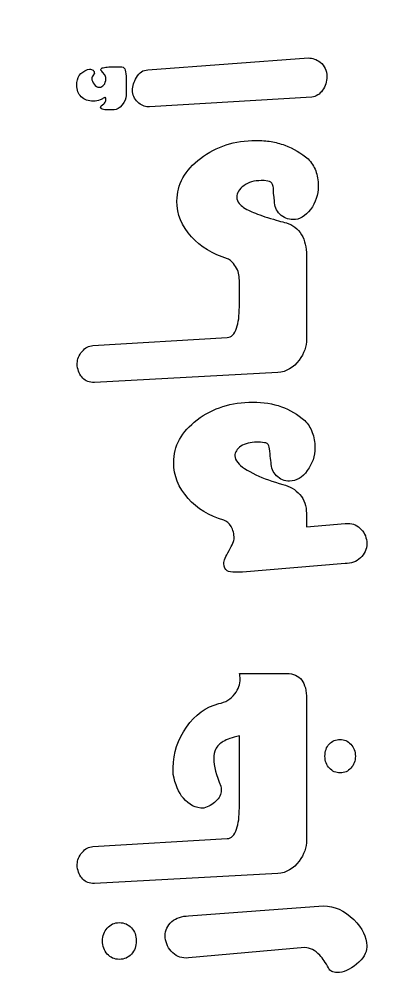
# Model space of a CAD drawing. Extents: x -11 to 3328, y 13 to 1701.
# Drawn here: x 2619.8 to 2665.1, y 1277.3 to 1393.1 of the extents above; entities that cross this region are included whole.
import ezdxf

# ---------------------------------------------------------------- set-up
doc = ezdxf.new("R2010")
doc.units = 0
doc.layers.add('H0107_Printing_Least_5', color=7, linetype='CONTINUOUS')

msp = doc.modelspace()

# ---------------------------------------------------------------- linework, layer by layer
at = {"layer": 'H0107_Printing_Least_5', "color": 1}
for points in [[(2635.221234, 1386.993465), (2654.549234, 1388.432465)], [(2627.975234, 1387.030465), (2628.222234, 1387.096465)], [(2628.800234, 1386.584465), (2628.602234, 1386.287465)], [(2630.038234, 1386.419465), (2629.774234, 1386.733465)], [(2630.516234, 1387.344465), (2632.117234, 1387.344465)], [(2632.612234, 1385.924465), (2632.612234, 1383.894465)], [(2629.630234, 1382.656465), (2629.926234, 1382.920465)], [(2630.170234, 1383.448465), (2630.170234, 1383.580465), (2630.103234, 1383.729465)], [(2654.962234, 1383.728465), (2635.418234, 1382.541465), (2635.287234, 1382.541465)], [(2631.194234, 1382.194465), (2630.071234, 1382.194465)], [(2649.671234, 1373.595466), (2649.246234, 1373.661466), (2648.887234, 1373.661466)], [(2650.455234, 1371.201466), (2650.422234, 1371.630466), (2650.356234, 1372.158466)], [(2654.334234, 1364.665466), (2654.334234, 1358.460466), (2654.334234, 1358.244466), (2654.334234, 1354.564466)], [(2646.246234, 1358.460466), (2646.246234, 1361.661466)], [(2628.602234, 1353.784466), (2644.793234, 1354.767466)], [(2626.737234, 1351.360466), (2626.737234, 1351.492466), (2626.737234, 1351.657466)], [(2650.867234, 1350.536466), (2628.800234, 1349.332466)], [(2649.253234, 1342.087466), (2648.776234, 1342.153466), (2648.365234, 1342.153466)], [(2654.317234, 1333.587467), (2654.317234, 1331.952467)], [(2654.317234, 1331.952467), (2658.972234, 1332.382467), (2659.154234, 1332.382467), (2659.318234, 1332.382467)], [(2658.972234, 1327.529467), (2646.643234, 1326.506467), (2646.214234, 1326.506467), (2645.784234, 1326.506467)], [(2646.246234, 1314.293467), (2651.495234, 1314.293467)], [(2651.495234, 1314.293467), (2651.941234, 1314.293467)], [(2654.334234, 1311.256467), (2654.334234, 1298.118468), (2654.334234, 1297.903468), (2654.334234, 1294.223468)], [(2646.246234, 1298.118468), (2646.246234, 1306.804467)], [(2638.291234, 1302.141467), (2638.291234, 1302.753467), (2638.291234, 1302.951467)], [(2644.001234, 1300.720467), (2644.051234, 1300.488467), (2644.051234, 1300.207467)], [(2628.602234, 1293.443468), (2644.793234, 1294.426468)], [(2626.737234, 1291.019468), (2626.737234, 1291.151468), (2626.737234, 1291.316468)], [(2650.867234, 1290.195468), (2628.800234, 1288.991468)], [(2640.122234, 1285.096468), (2656.348234, 1286.318468)], [(2654.120234, 1281.283468), (2640.120234, 1280.064468), (2639.823234, 1280.029468)], [(2661.580233, 1281.481468), (2661.580233, 1281.349468)]]:
    msp.add_lwpolyline(points, dxfattribs=at)
for points in [[(2646.771234, 1373.050466)], [(2659.657234, 1305.784467)], [(2660.028233, 1284.650468)], [(2631.804234, 1279.864468)]]:
    msp.add_lwpolyline(points, close=True, dxfattribs=at)
for points in [[(2540.529236, 1164.868471), (2668.124233, 1164.868471), (2756.453231, 1283.412468), (2756.453231, 1411.007465)], [(2654.549234, 1388.432465), (2655.055234, 1388.432465), (2655.528234, 1388.262465), (2655.968234, 1387.921465)], [(2655.968234, 1387.921465), (2656.507234, 1387.502465), (2656.777234, 1386.925465), (2656.777234, 1386.188465)], [(2626.670234, 1385.148465), (2626.670234, 1385.611465), (2626.776234, 1386.001465), (2626.984234, 1386.320465)], [(2626.984234, 1386.320465), (2627.194234, 1386.639465), (2627.524234, 1386.876465), (2627.975234, 1387.030465)], [(2628.222234, 1387.096465), (2628.388234, 1387.096465), (2628.525234, 1387.049465), (2628.635234, 1386.955465)], [(2628.602234, 1386.287465), (2628.547234, 1386.210465), (2628.508234, 1386.122465), (2628.486234, 1386.023465)], [(2628.635234, 1386.955465), (2628.745234, 1386.862465), (2628.800234, 1386.738465), (2628.800234, 1386.584465)], [(2629.576234, 1387.030465), (2629.576234, 1387.151465), (2629.663234, 1387.228465), (2629.840234, 1387.261465)], [(2629.774234, 1386.733465), (2629.642234, 1386.865465), (2629.576234, 1386.964465), (2629.576234, 1387.030465)], [(2629.840234, 1387.261465), (2630.038234, 1387.316465), (2630.263234, 1387.344465), (2630.516234, 1387.344465)], [(2630.170234, 1385.924465), (2630.170234, 1386.111465), (2630.126234, 1386.276465), (2630.038234, 1386.419465)], [(2632.117234, 1387.344465), (2632.305234, 1387.344465), (2632.434234, 1387.220465), (2632.505234, 1386.972465)], [(2632.505234, 1386.972465), (2632.577234, 1386.725465), (2632.612234, 1386.375465), (2632.612234, 1385.924465)], [(2633.850234, 1386.070465), (2634.203234, 1386.685465), (2634.660234, 1386.993465), (2635.221234, 1386.993465)], [(2627.220234, 1383.754465), (2626.854234, 1384.111465), (2626.670234, 1384.576465), (2626.670234, 1385.148465)], [(2628.486234, 1386.023465), (2628.486234, 1385.737465), (2628.580234, 1385.484465), (2628.767234, 1385.264465)], [(2628.767234, 1385.264465), (2628.932234, 1385.022465), (2629.147234, 1384.901465), (2629.411234, 1384.901465)], [(2629.411234, 1384.901465), (2629.609234, 1384.901465), (2629.785234, 1385.000465), (2629.939234, 1385.198465)], [(2629.939234, 1385.198465), (2630.093234, 1385.363465), (2630.170234, 1385.605465), (2630.170234, 1385.924465)], [(2633.389234, 1384.536465), (2633.389234, 1385.053465), (2633.543234, 1385.564465), (2633.850234, 1386.070465)], [(2656.777234, 1386.188465), (2656.777234, 1385.582465), (2656.603234, 1385.034465), (2656.257234, 1384.545465)], [(2634.007234, 1383.126465), (2633.595234, 1383.516465), (2633.389234, 1383.986465), (2633.389234, 1384.536465)], [(2656.257234, 1384.545465), (2655.911234, 1384.055465), (2655.478234, 1383.783465), (2654.962234, 1383.728465)], [(2628.654234, 1383.217465), (2628.065234, 1383.217465), (2627.587234, 1383.396465), (2627.220234, 1383.754465)], [(2629.504234, 1383.382465), (2629.237234, 1383.272465), (2628.954234, 1383.217465), (2628.654234, 1383.217465)], [(2629.770234, 1383.514465), (2629.625234, 1383.437465), (2629.537234, 1383.393465), (2629.504234, 1383.382465)], [(2630.103234, 1383.729465), (2630.025234, 1383.663465), (2629.914234, 1383.591465), (2629.770234, 1383.514465)], [(2629.926234, 1382.920465), (2630.089234, 1382.997465), (2630.170234, 1383.173465), (2630.170234, 1383.448465)], [(2632.126234, 1382.780465), (2631.801234, 1382.389465), (2631.490234, 1382.194465), (2631.194234, 1382.194465)], [(2632.612234, 1383.894465), (2632.612234, 1383.542465), (2632.450234, 1383.170465), (2632.126234, 1382.780465)], [(2635.287234, 1382.541465), (2634.846234, 1382.541465), (2634.420234, 1382.735465), (2634.007234, 1383.126465)], [(2629.543234, 1382.441465), (2629.543234, 1382.518465), (2629.572234, 1382.590465), (2629.630234, 1382.656465)], [(2629.715234, 1382.252465), (2629.622234, 1382.290465), (2629.565234, 1382.353465), (2629.543234, 1382.441465)], [(2630.071234, 1382.194465), (2629.928234, 1382.194465), (2629.810234, 1382.213465), (2629.715234, 1382.252465)], [(2641.575234, 1376.343466), (2643.468234, 1377.779466), (2645.685234, 1378.497466), (2648.227234, 1378.497466)], [(2648.227234, 1378.497466), (2648.898234, 1378.497466), (2649.509234, 1378.452466), (2650.059234, 1378.365466)], [(2650.059234, 1378.365466), (2650.610234, 1378.277466), (2651.159234, 1378.128466), (2651.709234, 1377.919466)], [(2651.709234, 1377.919466), (2652.755234, 1377.534466), (2653.690234, 1376.984466), (2654.515234, 1376.268466)], [(2638.736234, 1371.201466), (2638.736234, 1373.193466), (2639.683234, 1374.907466), (2641.575234, 1376.343466)], [(2654.515234, 1376.268466), (2654.923234, 1375.850466), (2655.227234, 1375.375466), (2655.431234, 1374.841466)], [(2655.431234, 1374.841466), (2655.635234, 1374.307466), (2655.737234, 1373.688466), (2655.737234, 1372.984466)], [(2648.887234, 1373.661466), (2648.035234, 1373.661466), (2647.330234, 1373.457466), (2646.771234, 1373.050466)], [(2650.226234, 1373.182466), (2650.128234, 1373.457466), (2649.943234, 1373.595466), (2649.671234, 1373.595466)], [(2646.771234, 1373.050466), (2646.212234, 1372.643466), (2645.933234, 1372.181466), (2645.933234, 1371.664466)], [(2650.348234, 1372.670466), (2650.342234, 1372.857466), (2650.302234, 1373.028466), (2650.226234, 1373.182466)], [(2650.356234, 1372.158466), (2650.356234, 1372.313466), (2650.353234, 1372.483466), (2650.348234, 1372.670466)], [(2655.737234, 1372.984466), (2655.737234, 1371.949466), (2655.429234, 1371.020466), (2654.812234, 1370.195466)], [(2640.473234, 1366.893466), (2639.315234, 1368.170466), (2638.736234, 1369.606466), (2638.736234, 1371.201466)], [(2645.933234, 1371.664466), (2645.933234, 1371.400466), (2646.032234, 1371.141466), (2646.231234, 1370.888466)], [(2651.124234, 1369.625466), (2650.678234, 1370.071466), (2650.455234, 1370.596466), (2650.455234, 1371.201466)], [(2646.231234, 1370.888466), (2646.495234, 1370.569466), (2646.941234, 1370.266466), (2647.570234, 1369.980466)], [(2654.812234, 1370.195466), (2654.196234, 1369.369466), (2653.492234, 1368.957466), (2652.700234, 1368.957466)], [(2647.570234, 1369.980466), (2647.801234, 1369.870466), (2648.083234, 1369.754466), (2648.413234, 1369.633466)], [(2648.413234, 1369.633466), (2648.832234, 1369.479466), (2649.235234, 1369.342466), (2649.621234, 1369.221466)], [(2649.621234, 1369.221466), (2650.150234, 1369.056466), (2650.593234, 1368.923466), (2650.952234, 1368.824466)], [(2652.700234, 1368.957466), (2652.095234, 1368.957466), (2651.569234, 1369.179466), (2651.124234, 1369.625466)], [(2650.952234, 1368.824466), (2651.310234, 1368.725466), (2651.627234, 1368.637466), (2651.903234, 1368.560466)], [(2651.903234, 1368.560466), (2652.675234, 1368.363466), (2653.281234, 1367.889466), (2653.722234, 1367.141466)], [(2644.807234, 1364.253466), (2643.043234, 1364.781466), (2641.598234, 1365.661466), (2640.473234, 1366.893466)], [(2653.722234, 1367.141466), (2654.130234, 1366.448466), (2654.334234, 1365.622466), (2654.334234, 1364.665466)], [(2645.800234, 1363.312466), (2645.479234, 1363.829466), (2645.149234, 1364.142466), (2644.807234, 1364.253466)], [(2646.147234, 1362.512466), (2646.080234, 1362.770466), (2645.965234, 1363.037466), (2645.800234, 1363.312466)], [(2646.246234, 1361.661466), (2646.246234, 1361.969466), (2646.214234, 1362.253466), (2646.147234, 1362.512466)], [(2645.913234, 1355.905466), (2646.135234, 1356.553466), (2646.246234, 1357.405466), (2646.246234, 1358.460466)], [(2644.793234, 1354.767466), (2645.272234, 1354.767466), (2645.645234, 1355.147466), (2645.913234, 1355.905466)], [(2654.334234, 1354.564466), (2654.334234, 1353.673466), (2654.036234, 1352.831466), (2653.438234, 1352.039466)], [(2626.737234, 1351.657466), (2626.737234, 1352.152466), (2626.932234, 1352.630466), (2627.322234, 1353.091466)], [(2627.322234, 1353.091466), (2627.714234, 1353.553466), (2628.140234, 1353.784466), (2628.602234, 1353.784466)], [(2653.438234, 1352.039466), (2652.775234, 1351.137466), (2651.918234, 1350.636466), (2650.867234, 1350.536466)], [(2627.391234, 1349.868466), (2627.056234, 1350.225466), (2626.837234, 1350.723466), (2626.737234, 1351.360466)], [(2628.800234, 1349.332466), (2628.196234, 1349.332466), (2627.726234, 1349.510466), (2627.391234, 1349.868466)], [(2641.168234, 1344.852466), (2643.053234, 1346.277466), (2645.288234, 1346.989466), (2647.871234, 1346.989466)], [(2647.871234, 1346.989466), (2649.135234, 1346.989466), (2650.278234, 1346.802466), (2651.300234, 1346.428466)], [(2651.300234, 1346.428466), (2652.323234, 1346.054466), (2653.263234, 1345.498466), (2654.120234, 1344.761466)], [(2638.340234, 1339.694467), (2638.340234, 1341.708466), (2639.283234, 1343.427466), (2641.168234, 1344.852466)], [(2654.120234, 1344.761466), (2654.505234, 1344.376466), (2654.805234, 1343.903466), (2655.019234, 1343.341466)], [(2655.019234, 1343.341466), (2655.233234, 1342.780466), (2655.341234, 1342.164466), (2655.341234, 1341.493466)], [(2646.442234, 1341.666466), (2645.948234, 1341.341466), (2645.702234, 1340.953466), (2645.702234, 1340.502466)], [(2648.365234, 1342.153466), (2647.576234, 1342.153466), (2646.935234, 1341.991466), (2646.442234, 1341.666466)], [(2649.796234, 1341.708466), (2649.697234, 1341.960466), (2649.516234, 1342.087466), (2649.253234, 1342.087466)], [(2649.960234, 1340.750466), (2649.905234, 1341.256466), (2649.850234, 1341.575466), (2649.796234, 1341.708466)], [(2655.341234, 1341.493466), (2655.341234, 1340.491466), (2655.035234, 1339.570467), (2654.424234, 1338.728467)], [(2645.702234, 1340.502466), (2645.702234, 1340.227466), (2645.817234, 1339.958467), (2646.047234, 1339.694467)], [(2650.059234, 1339.694467), (2649.993234, 1340.057466), (2649.960234, 1340.409466), (2649.960234, 1340.750466)], [(2640.070234, 1335.386467), (2638.916234, 1336.695467), (2638.340234, 1338.131467), (2638.340234, 1339.694467)], [(2646.047234, 1339.694467), (2646.420234, 1339.231467), (2647.151234, 1338.742467), (2648.238234, 1338.225467)], [(2650.719234, 1338.117467), (2650.279234, 1338.552467), (2650.059234, 1339.077467), (2650.059234, 1339.694467)], [(2648.238234, 1338.225467), (2649.150234, 1337.795467), (2650.232234, 1337.405467), (2651.484234, 1337.053467)], [(2652.287234, 1337.465467), (2651.682234, 1337.465467), (2651.159234, 1337.683467), (2650.719234, 1338.117467)], [(2654.424234, 1338.728467), (2653.814234, 1337.887467), (2653.101234, 1337.465467), (2652.287234, 1337.465467)], [(2651.484234, 1337.053467), (2652.319234, 1336.855467), (2652.999234, 1336.450467), (2653.527234, 1335.840467)], [(2644.383234, 1332.761467), (2642.627234, 1333.267467), (2641.189234, 1334.142467), (2640.070234, 1335.386467)], [(2653.527234, 1335.840467), (2654.054234, 1335.229467), (2654.317234, 1334.478467), (2654.317234, 1333.587467)], [(2645.248234, 1331.994467), (2645.002234, 1332.395467), (2644.714234, 1332.651467), (2644.383234, 1332.761467)], [(2645.619234, 1330.566467), (2645.619234, 1331.116467), (2645.496234, 1331.592467), (2645.248234, 1331.994467)], [(2659.318234, 1332.382467), (2659.945234, 1332.382467), (2660.479233, 1332.137467), (2660.920233, 1331.649467)], [(2660.920233, 1331.649467), (2661.359233, 1331.162467), (2661.580233, 1330.594467), (2661.580233, 1329.947467)], [(2645.000234, 1329.105467), (2645.413234, 1329.815467), (2645.619234, 1330.302467), (2645.619234, 1330.566467)], [(2661.580233, 1329.947467), (2661.580233, 1329.256467), (2661.327233, 1328.680467), (2660.821233, 1328.220467)], [(2644.381234, 1327.529467), (2644.381234, 1327.870467), (2644.587234, 1328.396467), (2645.000234, 1329.105467)], [(2644.777234, 1326.671467), (2644.513234, 1326.825467), (2644.381234, 1327.111467), (2644.381234, 1327.529467)], [(2660.821233, 1328.220467), (2660.315233, 1327.760467), (2659.698234, 1327.529467), (2658.972234, 1327.529467)], [(2645.784234, 1326.506467), (2645.300234, 1326.506467), (2644.964234, 1326.561467), (2644.777234, 1326.671467)], [(2645.702234, 1311.846467), (2646.131234, 1312.397467), (2646.345234, 1313.003467), (2646.345234, 1313.665467)], [(2646.345234, 1313.665467), (2646.345234, 1313.896467), (2646.312234, 1314.105467), (2646.246234, 1314.293467)], [(2651.941234, 1314.293467), (2652.755234, 1314.293467), (2653.358234, 1314.031467), (2653.748234, 1313.509467)], [(2653.748234, 1313.509467), (2654.139234, 1312.986467), (2654.334234, 1312.235467), (2654.334234, 1311.256467)], [(2643.770234, 1310.672467), (2644.573234, 1310.815467), (2645.217234, 1311.206467), (2645.702234, 1311.846467)], [(2639.883234, 1307.853467), (2640.946234, 1309.336467), (2642.241234, 1310.275467), (2643.770234, 1310.672467)], [(2638.291234, 1302.951467), (2638.291234, 1304.737467), (2638.821234, 1306.371467), (2639.883234, 1307.853467)], [(2646.246234, 1306.804467), (2645.377234, 1306.583467), (2644.733234, 1306.355467), (2644.315234, 1306.117467)], [(2657.066234, 1305.801467), (2657.412234, 1306.169467), (2657.849234, 1306.354467), (2658.377234, 1306.354467)], [(2658.377234, 1306.354467), (2658.862234, 1306.354467), (2659.288234, 1306.164467), (2659.657234, 1305.784467)], [(2644.315234, 1306.117467), (2643.897234, 1305.880467), (2643.584234, 1305.558467), (2643.374234, 1305.150467)], [(2656.546234, 1304.323467), (2656.546234, 1304.939467), (2656.719234, 1305.432467), (2657.066234, 1305.801467)], [(2659.657234, 1305.784467), (2660.026233, 1305.405467), (2660.210233, 1304.918467), (2660.210233, 1304.323467)], [(2643.374234, 1305.150467), (2643.242234, 1304.886467), (2643.176234, 1304.522467), (2643.176234, 1304.059467)], [(2643.176234, 1304.059467), (2643.176234, 1303.155467), (2643.452234, 1302.042467), (2644.001234, 1300.720467)], [(2657.082234, 1302.887467), (2656.724234, 1303.262467), (2656.546234, 1303.740467), (2656.546234, 1304.323467)], [(2660.210233, 1304.323467), (2660.210233, 1303.751467), (2660.028233, 1303.272467), (2659.665234, 1302.887467)], [(2658.377234, 1302.326467), (2657.871234, 1302.326467), (2657.440234, 1302.513467), (2657.082234, 1302.887467)], [(2659.665234, 1302.887467), (2659.335234, 1302.513467), (2658.906234, 1302.326467), (2658.377234, 1302.326467)], [(2639.506234, 1299.265468), (2638.929234, 1299.970468), (2638.523234, 1300.929467), (2638.291234, 1302.141467)], [(2644.051234, 1300.207467), (2644.051234, 1299.755468), (2643.834234, 1299.319468), (2643.402234, 1298.901468)], [(2641.953234, 1298.074468), (2640.988234, 1298.074468), (2640.172234, 1298.471468), (2639.506234, 1299.265468)], [(2643.402234, 1298.901468), (2643.013234, 1298.526468), (2642.531234, 1298.251468), (2641.953234, 1298.074468)], [(2645.913234, 1295.563468), (2646.135234, 1296.212468), (2646.246234, 1297.063468), (2646.246234, 1298.118468)], [(2644.793234, 1294.426468), (2645.272234, 1294.426468), (2645.645234, 1294.805468), (2645.913234, 1295.563468)], [(2654.334234, 1294.223468), (2654.334234, 1293.331468), (2654.036234, 1292.490468), (2653.438234, 1291.698468)], [(2626.737234, 1291.316468), (2626.737234, 1291.810468), (2626.932234, 1292.288468), (2627.322234, 1292.750468)], [(2627.322234, 1292.750468), (2627.714234, 1293.211468), (2628.140234, 1293.443468), (2628.602234, 1293.443468)], [(2653.438234, 1291.698468), (2652.775234, 1290.795468), (2651.918234, 1290.294468), (2650.867234, 1290.195468)], [(2627.391234, 1289.527468), (2627.056234, 1289.884468), (2626.837234, 1290.381468), (2626.737234, 1291.019468)], [(2628.800234, 1288.991468), (2628.196234, 1288.991468), (2627.726234, 1289.169468), (2627.391234, 1289.527468)], [(2656.348234, 1286.318468), (2657.668234, 1286.318468), (2658.895234, 1285.762468), (2660.028233, 1284.650468)], [(2637.316234, 1282.703468), (2637.316234, 1283.363468), (2637.581234, 1283.935468), (2638.109234, 1284.419468)], [(2638.109234, 1284.419468), (2638.660234, 1284.870468), (2639.330234, 1285.096468), (2640.122234, 1285.096468)], [(2660.028233, 1284.650468), (2661.062233, 1283.616468), (2661.580233, 1282.560468), (2661.580233, 1281.481468)], [(2629.774234, 1282.092468), (2629.774234, 1282.697468), (2629.964234, 1283.214468), (2630.343234, 1283.644468)], [(2630.343234, 1283.644468), (2630.723234, 1284.073468), (2631.210234, 1284.287468), (2631.804234, 1284.287468)], [(2631.804234, 1284.287468), (2632.388234, 1284.287468), (2632.871234, 1284.081468), (2633.256234, 1283.668468)], [(2633.256234, 1283.668468), (2633.642234, 1283.256468), (2633.834234, 1282.730468), (2633.834234, 1282.092468)], [(2630.343234, 1280.507468), (2629.964234, 1280.937468), (2629.774234, 1281.465468), (2629.774234, 1282.092468)], [(2633.834234, 1282.092468), (2633.834234, 1281.454468), (2633.644234, 1280.923468), (2633.265234, 1280.499468)], [(2638.042234, 1280.838468), (2637.559234, 1281.409468), (2637.316234, 1282.031468), (2637.316234, 1282.703468)], [(2639.823234, 1280.029468), (2639.142234, 1280.029468), (2638.548234, 1280.299468), (2638.042234, 1280.838468)], [(2655.919234, 1280.359468), (2655.335234, 1280.975468), (2654.735234, 1281.283468), (2654.120234, 1281.283468)], [(2661.580233, 1281.349468), (2661.580233, 1280.645468), (2661.170233, 1279.957468), (2660.350233, 1279.286468)], [(2631.804234, 1279.864468), (2631.210234, 1279.864468), (2630.723234, 1280.078468), (2630.343234, 1280.507468)], [(2633.265234, 1280.499468), (2632.885234, 1280.075468), (2632.398234, 1279.864468), (2631.804234, 1279.864468)], [(2656.959234, 1278.840468), (2656.639234, 1279.446468), (2656.293234, 1279.952468), (2655.919234, 1280.359468)], [(2657.363234, 1278.403468), (2657.192234, 1278.486468), (2657.058234, 1278.631468), (2656.959234, 1278.840468)], [(2660.350233, 1279.286468), (2659.530234, 1278.615468), (2658.747234, 1278.279468), (2657.998234, 1278.279468)], [(2657.998234, 1278.279468), (2657.745234, 1278.279468), (2657.533234, 1278.321468), (2657.363234, 1278.403468)]]:
    msp.add_open_spline(points, degree=3, dxfattribs=at)

doc.saveas('drawing.dxf')
